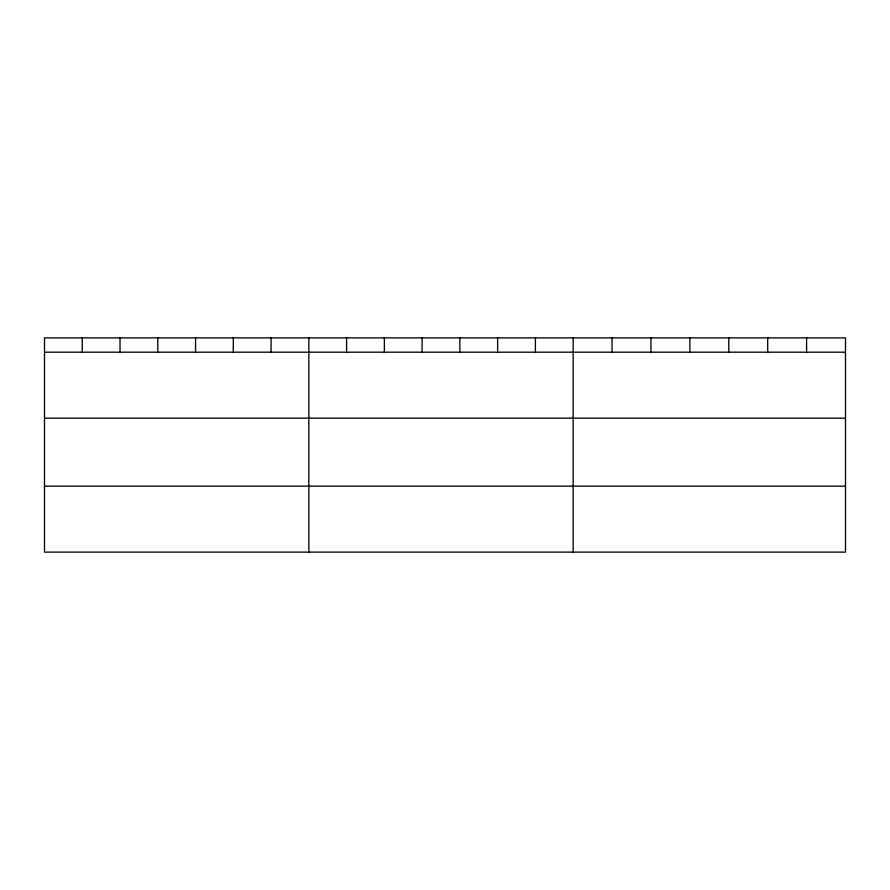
<?xml version="1.0" encoding="UTF-8"?>
<svg xmlns="http://www.w3.org/2000/svg" width="890" height="890" viewBox="0 0 890 890"><rect width="100%" height="100%" fill="white"/><g stroke="black" fill="none" stroke-linecap="round" stroke-linejoin="round"><path stroke-width="1.33" d="M845.5 418.166L845.5 337.889L44.5 337.889L44.5 552.111L845.5 552.111L845.5 418.166L44.5 418.166M44.5 352.184L845.5 352.184M44.5 486.14L845.5 486.14M806.596 337.889L806.596 352.184M767.692 337.889L767.692 352.184M728.788 337.889L728.788 352.184M689.872 337.889L689.872 352.184M650.968 337.889L650.968 352.184M612.064 337.889L612.064 352.184M573.16 337.889L573.16 552.111M535.402 337.889L535.402 352.184M497.632 337.889L497.632 352.184M459.874 337.889L459.874 352.184M422.116 337.889L422.116 352.184M384.358 337.889L384.358 352.184M346.588 337.889L346.588 352.184M308.83 337.889L308.83 552.111M271.072 337.889L271.072 352.184M233.302 337.889L233.302 352.184M195.544 337.889L195.544 352.184M157.786 337.889L157.786 352.184M120.028 337.889L120.028 352.184M82.258 337.889L82.258 352.184"/></g></svg>
